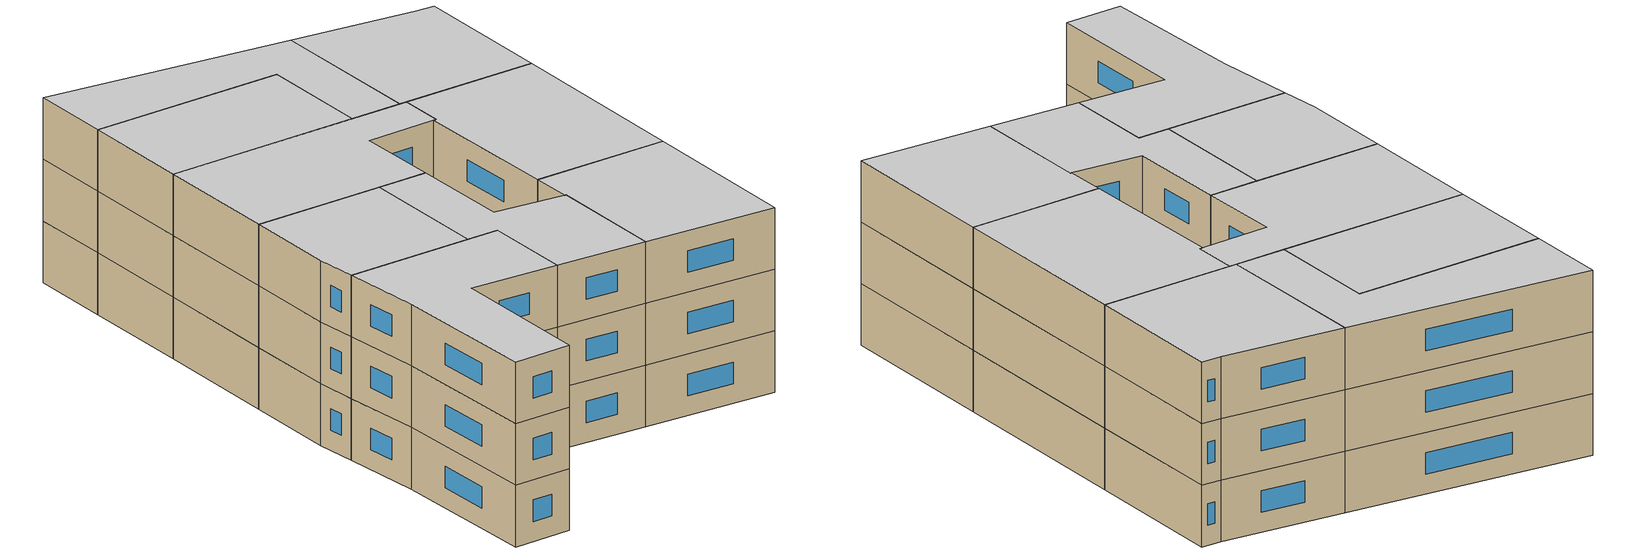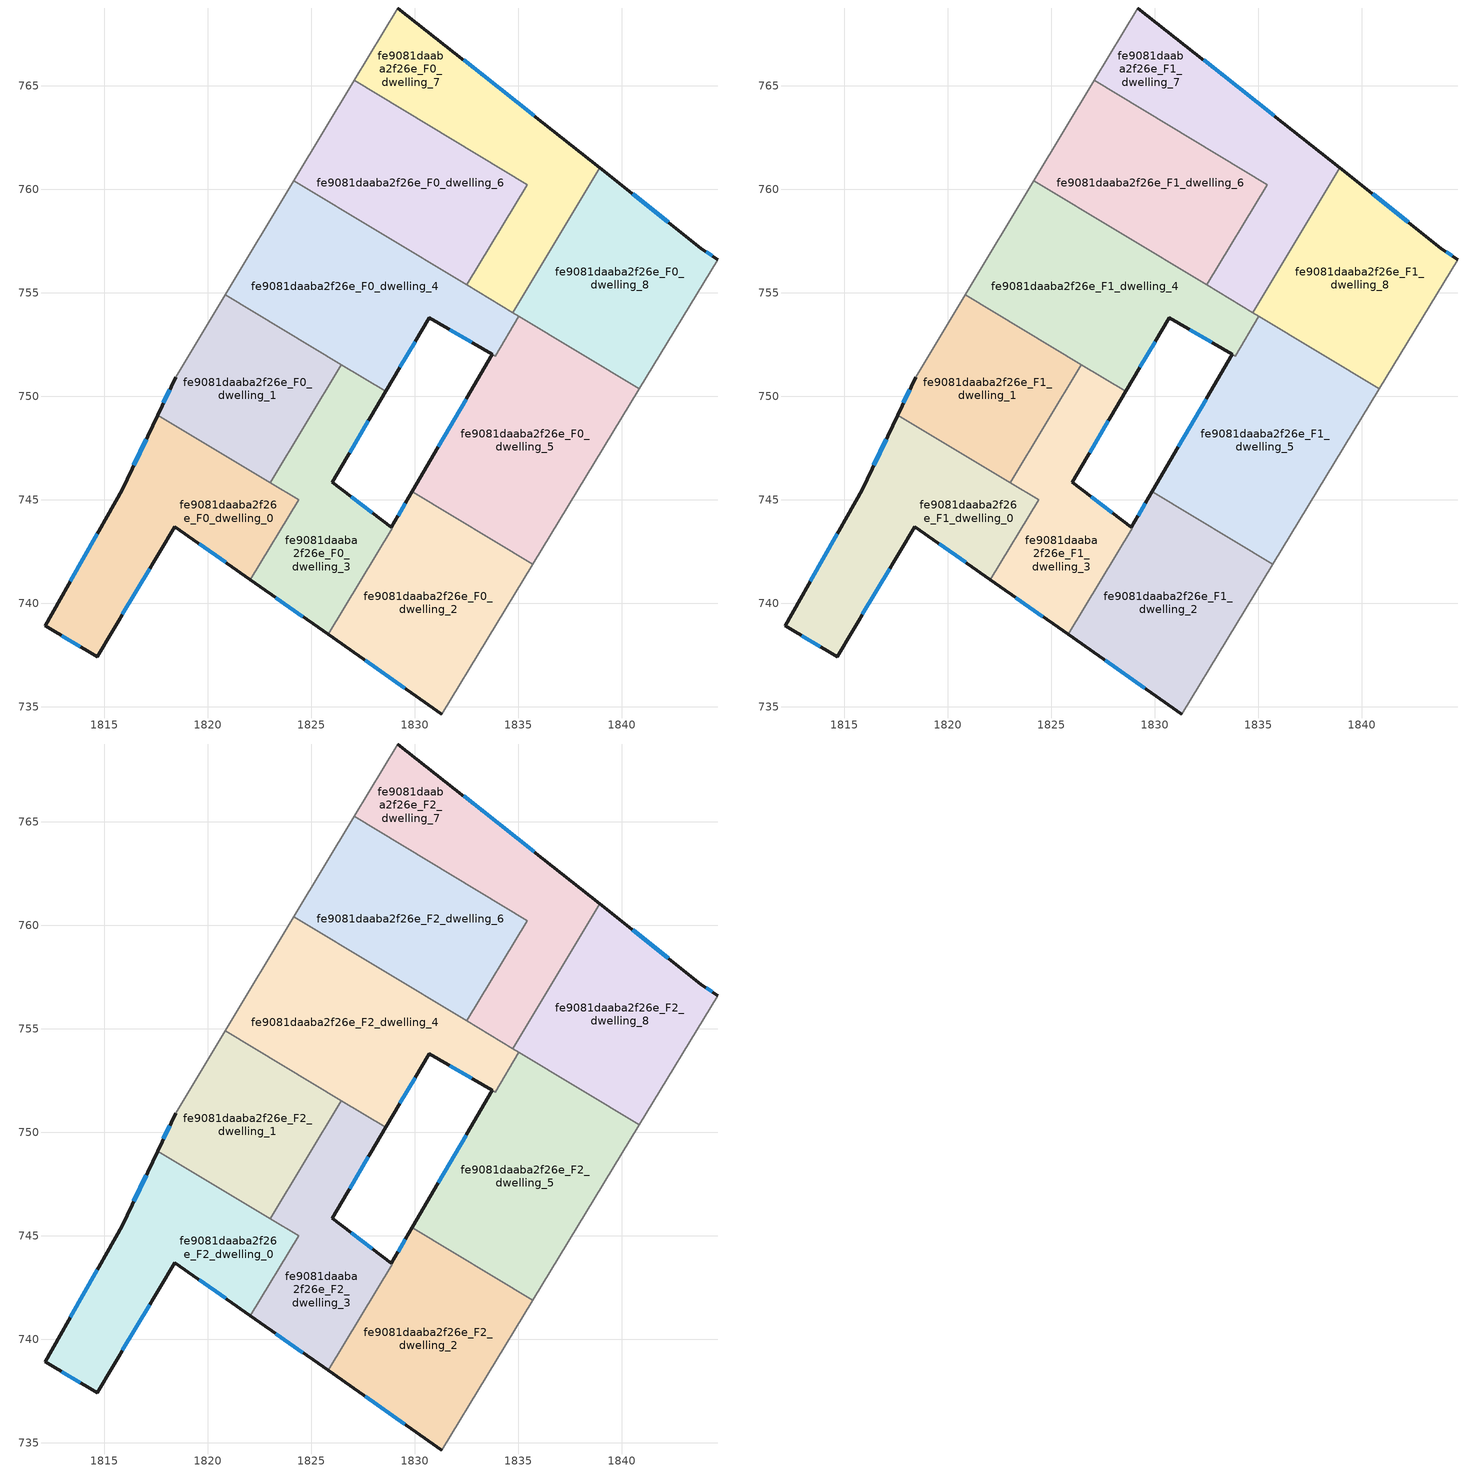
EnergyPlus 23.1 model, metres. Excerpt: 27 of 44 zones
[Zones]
fe9081daaba2f26e_F0_dwelling_0
 floor ground (EU_floor_Construction): 1824.4,744.99 1822.07,741.13 1818.42,743.7 1814.66,737.42 1812.15,738.92 1815.87,745.49 1817.59,749.09 z0
 wall outside (EU_wall_Construction): 1817.59,749.09 1815.87,745.49 1812.15,738.92 1814.66,737.42 1818.42,743.7 1822.07,741.13 z0:3
 wall to fe9081daaba2f26e_F0_dwelling_3 (EU_wall_Construction): 1822.07,741.13 1824.4,744.99 1823.03,745.82 z0:3
 wall to fe9081daaba2f26e_F0_dwelling_1 (EU_wall_Construction): 1823.02,745.82 1817.59,749.09 z0:3
 window (EU_Window_Construction): 1814.66,743.35 1813.36,741.06 / 1817.03,747.92 1816.43,746.66 / 1819.61,742.87 1820.89,741.97 / 1815.88,739.46 1817.2,741.66 / 1812.97,738.43 1813.84,737.91 z0.98:2.02
fe9081daaba2f26e_F0_dwelling_1
 floor ground (EU_floor_Construction): 1826.46,751.52 1823.03,745.82 1817.59,749.09 1818.46,750.92 1820.85,754.9 z0
 wall outside (EU_wall_Construction): 1818.46,750.92 1817.59,749.09 z0:3
 wall adiabatic (EU_wall_Construction): 1820.85,754.9 1818.46,750.92 z0:3
 wall to fe9081daaba2f26e_F0_dwelling_3 (EU_wall_Construction): 1823.03,745.82 1826.46,751.52 z0:3
 wall to fe9081daaba2f26e_F0_dwelling_4 (EU_wall_Construction): 1826.46,751.52 1820.85,754.9 z0:3
 window (EU_Window_Construction): 1818.18,750.32 1817.87,749.69 z0.98:2.02
fe9081daaba2f26e_F0_dwelling_2
 floor ground (EU_floor_Construction): 1835.72,741.89 1831.32,734.65 1825.83,738.5 1828.93,743.63 1828.88,743.67 1829.89,745.4 z0
 wall outside (EU_wall_Construction): 1829.89,745.4 1828.88,743.67 / 1825.83,738.5 1831.32,734.65 z0:3
 wall to fe9081daaba2f26e_F0_dwelling_3 (EU_wall_Construction): 1828.88,743.67 1828.93,743.63 / 1828.92,743.63 1825.83,738.5 z0:3
 wall adiabatic (EU_wall_Construction): 1831.32,734.65 1835.72,741.89 z0:3
 wall to fe9081daaba2f26e_F0_dwelling_5 (EU_wall_Construction): 1835.72,741.89 1829.93,745.37 1829.89,745.4 z0:3
 window (EU_Window_Construction): 1829.56,744.84 1829.21,744.23 / 1827.62,737.25 1829.54,735.9 z0.98:2.02
fe9081daaba2f26e_F0_dwelling_3
 floor ground (EU_floor_Construction): 1828.6,750.23 1826.02,745.85 1828.93,743.63 1825.83,738.5 1822.07,741.13 1824.4,744.99 1823.03,745.82 1826.46,751.52 z0
 wall outside (EU_wall_Construction): 1822.07,741.13 1825.83,738.5 / 1828.88,743.67 1826.02,745.85 1828.6,750.23 z0:3
 wall to fe9081daaba2f26e_F0_dwelling_4 (EU_wall_Construction): 1828.6,750.23 1826.46,751.52 z0:3
 window (EU_Window_Construction): 1823.3,740.28 1824.61,739.35 / 1826.86,747.27 1827.76,748.81 / 1827.95,744.38 1826.95,745.14 z0.98:2.02
fe9081daaba2f26e_F0_dwelling_4
 floor ground (EU_floor_Construction): 1835.04,753.86 1833.89,751.94 1833.76,752.02 1830.71,753.8 1828.6,750.23 1820.85,754.9 1824.17,760.41 z0
 wall outside (EU_wall_Construction): 1828.6,750.23 1830.71,753.8 1833.76,752.02 z0:3
 wall adiabatic (EU_wall_Construction): 1824.17,760.41 1820.85,754.9 z0:3
 wall to fe9081daaba2f26e_F0_dwelling_5 (EU_wall_Construction): 1833.76,752.02 1833.89,751.94 1835.04,753.86 z0:3
 wall to fe9081daaba2f26e_F0_dwelling_6 (EU_wall_Construction): 1832.52,755.38 1824.17,760.41 z0:3
 wall to fe9081daaba2f26e_F0_dwelling_7 (EU_wall_Construction): 1834.74,754.04 1832.52,755.38 z0:3
 wall to fe9081daaba2f26e_F0_dwelling_8 (EU_wall_Construction): 1835.04,753.86 1834.74,754.04 z0:3
 window (EU_Window_Construction): 1829.29,751.39 1830.02,752.64 / 1831.7,753.22 1832.76,752.6 z0.98:2.02
fe9081daaba2f26e_F0_dwelling_5
 floor ground (EU_floor_Construction): 1840.86,750.35 1835.72,741.89 1829.93,745.37 1829.89,745.4 1833.76,752.02 1833.89,751.94 1835.04,753.86 z0
 wall outside (EU_wall_Construction): 1833.76,752.02 1829.89,745.4 z0:3
 wall adiabatic (EU_wall_Construction): 1835.72,741.89 1840.86,750.35 z0:3
 wall to fe9081daaba2f26e_F0_dwelling_8 (EU_wall_Construction): 1840.86,750.35 1835.04,753.86 z0:3
 window (EU_Window_Construction): 1832.5,749.87 1831.15,747.55 z0.98:2.02
fe9081daaba2f26e_F0_dwelling_6
 floor ground (EU_floor_Construction): 1835.44,760.23 1832.52,755.38 1824.17,760.41 1827.09,765.26 z0
 wall to fe9081daaba2f26e_F0_dwelling_7 (EU_wall_Construction): 1832.52,755.38 1835.44,760.23 1827.09,765.26 z0:3
 wall adiabatic (EU_wall_Construction): 1827.09,765.26 1824.17,760.41 z0:3
fe9081daaba2f26e_F0_dwelling_7
 floor ground (EU_floor_Construction): 1838.95,761.04 1834.74,754.04 1832.52,755.38 1835.44,760.23 1827.09,765.26 1829.2,768.76 z0
 wall outside (EU_wall_Construction): 1838.95,761.04 1829.2,768.76 z0:3
 wall adiabatic (EU_wall_Construction): 1829.2,768.76 1827.09,765.26 z0:3
 wall to fe9081daaba2f26e_F0_dwelling_8 (EU_wall_Construction): 1834.74,754.04 1838.95,761.04 z0:3
 window (EU_Window_Construction): 1835.78,763.55 1832.37,766.25 z0.98:2.02
fe9081daaba2f26e_F0_dwelling_8
 floor ground (EU_floor_Construction): 1843.84,757.16 1844.66,756.6 1840.86,750.35 1834.74,754.04 1838.95,761.04 z0
 wall outside (EU_wall_Construction): 1844.66,756.6 1843.84,757.16 1838.95,761.04 z0:3
 wall adiabatic (EU_wall_Construction): 1840.86,750.35 1844.66,756.6 z0:3
 window (EU_Window_Construction): 1842.25,758.42 1840.54,759.77 / 1844.39,756.78 1844.11,756.98 z0.98:2.02
fe9081daaba2f26e_F1_dwelling_0
 floor to fe9081daaba2f26e_F0_dwelling_0 (EU_floor_Construction): 1824.4,744.99 1822.07,741.13 1818.42,743.7 1814.66,737.42 1812.15,738.92 1815.87,745.49 1817.59,749.09 z3
 wall outside (EU_wall_Construction): 1817.59,749.09 1815.87,745.49 1812.15,738.92 1814.66,737.42 1818.42,743.7 1822.07,741.13 z3:6
 wall to fe9081daaba2f26e_F1_dwelling_3 (EU_wall_Construction): 1822.07,741.13 1824.4,744.99 1823.03,745.82 z3:6
 wall to fe9081daaba2f26e_F1_dwelling_1 (EU_wall_Construction): 1823.02,745.82 1817.59,749.09 z3:6
 window (EU_Window_Construction): 1814.66,743.35 1813.36,741.06 / 1817.03,747.92 1816.43,746.66 / 1819.61,742.87 1820.89,741.97 / 1815.88,739.46 1817.2,741.66 / 1812.97,738.43 1813.84,737.91 z3.98:5.02
fe9081daaba2f26e_F1_dwelling_1
 floor to fe9081daaba2f26e_F0_dwelling_1 (EU_floor_Construction): 1826.46,751.52 1823.03,745.82 1817.59,749.09 1818.46,750.92 1820.85,754.9 z3
 wall outside (EU_wall_Construction): 1818.46,750.92 1817.59,749.09 z3:6
 wall adiabatic (EU_wall_Construction): 1820.85,754.9 1818.46,750.92 z3:6
 wall to fe9081daaba2f26e_F1_dwelling_3 (EU_wall_Construction): 1823.03,745.82 1826.46,751.52 z3:6
 wall to fe9081daaba2f26e_F1_dwelling_4 (EU_wall_Construction): 1826.46,751.52 1820.85,754.9 z3:6
 window (EU_Window_Construction): 1818.18,750.32 1817.87,749.69 z3.98:5.02
fe9081daaba2f26e_F1_dwelling_2
 floor to fe9081daaba2f26e_F0_dwelling_2 (EU_floor_Construction): 1835.72,741.89 1831.32,734.65 1825.83,738.5 1828.93,743.63 1828.88,743.67 1829.89,745.4 z3
 wall outside (EU_wall_Construction): 1829.89,745.4 1828.88,743.67 / 1825.83,738.5 1831.32,734.65 z3:6
 wall to fe9081daaba2f26e_F1_dwelling_3 (EU_wall_Construction): 1828.88,743.67 1828.93,743.63 / 1828.92,743.63 1825.83,738.5 z3:6
 wall adiabatic (EU_wall_Construction): 1831.32,734.65 1835.72,741.89 z3:6
 wall to fe9081daaba2f26e_F1_dwelling_5 (EU_wall_Construction): 1835.72,741.89 1829.93,745.37 1829.89,745.4 z3:6
 window (EU_Window_Construction): 1829.56,744.84 1829.21,744.23 / 1827.62,737.25 1829.54,735.9 z3.98:5.02
fe9081daaba2f26e_F1_dwelling_3
 floor to fe9081daaba2f26e_F0_dwelling_3 (EU_floor_Construction): 1828.6,750.23 1826.02,745.85 1828.88,743.67 1828.92,743.63 1825.83,738.5 1822.07,741.13 1824.4,744.99 1823.03,745.82 1826.46,751.52 z3
 wall outside (EU_wall_Construction): 1822.07,741.13 1825.83,738.5 / 1828.88,743.67 1826.02,745.85 1828.6,750.23 z3:6
 wall to fe9081daaba2f26e_F1_dwelling_4 (EU_wall_Construction): 1828.6,750.23 1826.46,751.52 z3:6
 window (EU_Window_Construction): 1823.3,740.28 1824.61,739.35 / 1826.86,747.27 1827.76,748.81 / 1827.95,744.38 1826.95,745.14 z3.98:5.02
fe9081daaba2f26e_F1_dwelling_4
 floor to fe9081daaba2f26e_F0_dwelling_4 (EU_floor_Construction): 1835.04,753.86 1833.89,751.94 1833.76,752.02 1830.71,753.8 1828.6,750.23 1820.85,754.9 1824.17,760.41 z3
 wall outside (EU_wall_Construction): 1828.6,750.23 1830.71,753.8 1833.76,752.02 z3:6
 wall adiabatic (EU_wall_Construction): 1824.17,760.41 1820.85,754.9 z3:6
 wall to fe9081daaba2f26e_F1_dwelling_5 (EU_wall_Construction): 1833.76,752.02 1833.89,751.94 1835.04,753.86 z3:6
 wall to fe9081daaba2f26e_F1_dwelling_6 (EU_wall_Construction): 1832.52,755.38 1824.17,760.41 z3:6
 wall to fe9081daaba2f26e_F1_dwelling_7 (EU_wall_Construction): 1834.74,754.04 1832.52,755.38 z3:6
 wall to fe9081daaba2f26e_F1_dwelling_8 (EU_wall_Construction): 1835.04,753.86 1834.74,754.04 z3:6
 window (EU_Window_Construction): 1829.29,751.39 1830.02,752.64 / 1831.7,753.22 1832.76,752.6 z3.98:5.02
fe9081daaba2f26e_F1_dwelling_5
 floor to fe9081daaba2f26e_F0_dwelling_5 (EU_floor_Construction): 1840.86,750.35 1835.72,741.89 1829.93,745.37 1829.89,745.4 1833.76,752.02 1833.89,751.94 1835.04,753.86 z3
 wall outside (EU_wall_Construction): 1833.76,752.02 1829.89,745.4 z3:6
 wall adiabatic (EU_wall_Construction): 1835.72,741.89 1840.86,750.35 z3:6
 wall to fe9081daaba2f26e_F1_dwelling_8 (EU_wall_Construction): 1840.86,750.35 1835.04,753.86 z3:6
 window (EU_Window_Construction): 1832.5,749.87 1831.15,747.55 z3.98:5.02
fe9081daaba2f26e_F1_dwelling_6
 floor to fe9081daaba2f26e_F0_dwelling_6 (EU_floor_Construction): 1835.44,760.23 1832.52,755.38 1824.17,760.41 1827.09,765.26 z3
 wall to fe9081daaba2f26e_F1_dwelling_7 (EU_wall_Construction): 1832.52,755.38 1835.44,760.23 1827.09,765.26 z3:6
 wall adiabatic (EU_wall_Construction): 1827.09,765.26 1824.17,760.41 z3:6
fe9081daaba2f26e_F1_dwelling_7
 floor to fe9081daaba2f26e_F0_dwelling_7 (EU_floor_Construction): 1838.95,761.04 1834.74,754.04 1832.52,755.38 1835.44,760.23 1827.09,765.26 1829.2,768.76 z3
 wall outside (EU_wall_Construction): 1838.95,761.04 1829.2,768.76 z3:6
 wall adiabatic (EU_wall_Construction): 1829.2,768.76 1827.09,765.26 z3:6
 wall to fe9081daaba2f26e_F1_dwelling_8 (EU_wall_Construction): 1834.74,754.04 1838.95,761.04 z3:6
 window (EU_Window_Construction): 1835.78,763.55 1832.37,766.25 z3.98:5.02
fe9081daaba2f26e_F1_dwelling_8
 floor to fe9081daaba2f26e_F0_dwelling_8 (EU_floor_Construction): 1843.84,757.16 1844.66,756.6 1840.86,750.35 1834.74,754.04 1838.95,761.04 z3
 wall outside (EU_wall_Construction): 1844.66,756.6 1843.84,757.16 1838.95,761.04 z3:6
 wall adiabatic (EU_wall_Construction): 1840.86,750.35 1844.66,756.6 z3:6
 window (EU_Window_Construction): 1842.25,758.42 1840.54,759.77 / 1844.39,756.78 1844.11,756.98 z3.98:5.02
fe9081daaba2f26e_F2_dwelling_0
 floor to fe9081daaba2f26e_F1_dwelling_0 (EU_floor_Construction): 1824.4,744.99 1822.07,741.13 1818.42,743.7 1814.66,737.42 1812.15,738.92 1815.87,745.49 1817.59,749.09 z6
 wall outside (EU_wall_Construction): 1817.59,749.09 1815.87,745.49 1812.15,738.92 1814.66,737.42 1818.42,743.7 1822.07,741.13 z6:9
 wall to fe9081daaba2f26e_F2_dwelling_3 (EU_wall_Construction): 1822.07,741.13 1824.4,744.99 1823.03,745.82 z6:9
 wall to fe9081daaba2f26e_F2_dwelling_1 (EU_wall_Construction): 1823.02,745.82 1817.59,749.09 z6:9
 window (EU_Window_Construction): 1814.66,743.35 1813.36,741.06 / 1817.03,747.92 1816.43,746.66 / 1819.61,742.87 1820.89,741.97 / 1815.88,739.46 1817.2,741.66 / 1812.97,738.43 1813.84,737.91 z6.98:8.02
 ceiling to fe9081daaba2f26e_F3_dwelling_0 (EU_floor_Construction): 1822.07,741.13 1824.4,744.99 1817.59,749.09 1815.87,745.49 1812.15,738.92 1814.66,737.42 1818.42,743.7 z9
fe9081daaba2f26e_F2_dwelling_1
 floor to fe9081daaba2f26e_F1_dwelling_1 (EU_floor_Construction): 1826.46,751.52 1823.03,745.82 1817.59,749.09 1818.46,750.92 1820.85,754.9 z6
 wall outside (EU_wall_Construction): 1818.46,750.92 1817.59,749.09 z6:9
 wall adiabatic (EU_wall_Construction): 1820.85,754.9 1818.46,750.92 z6:9
 wall to fe9081daaba2f26e_F2_dwelling_3 (EU_wall_Construction): 1823.03,745.82 1826.46,751.52 z6:9
 wall to fe9081daaba2f26e_F2_dwelling_4 (EU_wall_Construction): 1826.46,751.52 1820.85,754.9 z6:9
 window (EU_Window_Construction): 1818.18,750.32 1817.87,749.69 z6.98:8.02
 ceiling to fe9081daaba2f26e_F3_dwelling_1 (EU_floor_Construction): 1823.03,745.82 1826.46,751.52 1820.85,754.9 1818.46,750.92 1817.59,749.09 z9
fe9081daaba2f26e_F2_dwelling_2
 floor to fe9081daaba2f26e_F1_dwelling_2 (EU_floor_Construction): 1835.72,741.89 1831.32,734.65 1825.83,738.5 1828.93,743.63 1828.88,743.67 1829.89,745.4 z6
 wall outside (EU_wall_Construction): 1829.89,745.4 1828.88,743.67 / 1825.83,738.5 1831.32,734.65 z6:9
 wall to fe9081daaba2f26e_F2_dwelling_3 (EU_wall_Construction): 1828.88,743.67 1828.93,743.63 / 1828.92,743.63 1825.83,738.5 z6:9
 wall adiabatic (EU_wall_Construction): 1831.32,734.65 1835.72,741.89 z6:9
 wall to fe9081daaba2f26e_F2_dwelling_5 (EU_wall_Construction): 1835.72,741.89 1829.93,745.37 1829.89,745.4 z6:9
 window (EU_Window_Construction): 1829.56,744.84 1829.21,744.23 / 1827.62,737.25 1829.54,735.9 z6.98:8.02
 ceiling to fe9081daaba2f26e_F3_dwelling_2 (EU_floor_Construction): 1831.32,734.65 1835.72,741.89 1829.89,745.4 1828.88,743.67 1828.93,743.63 1825.83,738.5 z9
fe9081daaba2f26e_F2_dwelling_3
 floor to fe9081daaba2f26e_F1_dwelling_3 (EU_floor_Construction): 1828.6,750.23 1826.02,745.85 1828.88,743.67 1828.92,743.63 1825.83,738.5 1822.07,741.13 1824.4,744.99 1823.03,745.82 1826.46,751.52 z6
 wall outside (EU_wall_Construction): 1822.07,741.13 1825.83,738.5 / 1828.88,743.67 1826.02,745.85 1828.6,750.23 z6:9
 wall to fe9081daaba2f26e_F2_dwelling_4 (EU_wall_Construction): 1828.6,750.23 1826.46,751.52 z6:9
 window (EU_Window_Construction): 1823.3,740.28 1824.61,739.35 / 1826.86,747.27 1827.76,748.81 / 1827.95,744.38 1826.95,745.14 z6.98:8.02
 ceiling to fe9081daaba2f26e_F3_dwelling_3 (EU_floor_Construction): 1825.83,738.5 1828.92,743.63 1828.88,743.67 1826.02,745.85 1828.6,750.23 1826.46,751.52 1823.03,745.82 1824.4,744.99 1822.07,741.13 z9
fe9081daaba2f26e_F2_dwelling_4
 floor to fe9081daaba2f26e_F1_dwelling_4 (EU_floor_Construction): 1835.04,753.86 1833.89,751.94 1833.76,752.02 1830.71,753.8 1828.6,750.23 1820.85,754.9 1824.17,760.41 z6
 wall outside (EU_wall_Construction): 1828.6,750.23 1830.71,753.8 1833.76,752.02 z6:9
 wall adiabatic (EU_wall_Construction): 1824.17,760.41 1820.85,754.9 z6:9
 wall to fe9081daaba2f26e_F2_dwelling_5 (EU_wall_Construction): 1833.76,752.02 1833.89,751.94 1835.04,753.86 z6:9
 wall to fe9081daaba2f26e_F2_dwelling_6 (EU_wall_Construction): 1832.52,755.38 1824.17,760.41 z6:9
 wall to fe9081daaba2f26e_F2_dwelling_7 (EU_wall_Construction): 1834.74,754.04 1832.52,755.38 z6:9
 wall to fe9081daaba2f26e_F2_dwelling_8 (EU_wall_Construction): 1835.04,753.86 1834.74,754.04 z6:9
 window (EU_Window_Construction): 1829.29,751.39 1830.02,752.64 / 1831.7,753.22 1832.76,752.6 z6.98:8.02
 ceiling to fe9081daaba2f26e_F3_dwelling_4 (EU_floor_Construction): 1833.89,751.94 1835.04,753.86 1824.17,760.41 1820.85,754.9 1828.6,750.23 1830.71,753.8 1833.76,752.02 z9
fe9081daaba2f26e_F2_dwelling_5
 floor to fe9081daaba2f26e_F1_dwelling_5 (EU_floor_Construction): 1840.86,750.35 1835.72,741.89 1829.93,745.37 1829.89,745.4 1833.76,752.02 1833.89,751.94 1835.04,753.86 z6
 wall outside (EU_wall_Construction): 1833.76,752.02 1829.89,745.4 z6:9
 wall adiabatic (EU_wall_Construction): 1835.72,741.89 1840.86,750.35 z6:9
 wall to fe9081daaba2f26e_F2_dwelling_8 (EU_wall_Construction): 1840.86,750.35 1835.04,753.86 z6:9
 window (EU_Window_Construction): 1832.5,749.87 1831.15,747.55 z6.98:8.02
 ceiling to fe9081daaba2f26e_F3_dwelling_5 (EU_floor_Construction): 1835.72,741.89 1840.86,750.35 1835.04,753.86 1833.89,751.94 1833.76,752.02 1829.89,745.4 1829.93,745.37 z9
fe9081daaba2f26e_F2_dwelling_6
 floor to fe9081daaba2f26e_F1_dwelling_6 (EU_floor_Construction): 1835.44,760.23 1832.52,755.38 1824.17,760.41 1827.09,765.26 z6
 wall to fe9081daaba2f26e_F2_dwelling_7 (EU_wall_Construction): 1832.52,755.38 1835.44,760.23 1827.09,765.26 z6:9
 wall adiabatic (EU_wall_Construction): 1827.09,765.26 1824.17,760.41 z6:9
 ceiling to fe9081daaba2f26e_F3_dwelling_6 (EU_floor_Construction): 1832.52,755.38 1835.44,760.23 1827.09,765.26 1824.17,760.41 z9
fe9081daaba2f26e_F2_dwelling_7
 floor to fe9081daaba2f26e_F1_dwelling_7 (EU_floor_Construction): 1838.95,761.04 1834.74,754.04 1832.52,755.38 1835.44,760.23 1827.09,765.26 1829.2,768.76 z6
 wall outside (EU_wall_Construction): 1838.95,761.04 1829.2,768.76 z6:9
 wall adiabatic (EU_wall_Construction): 1829.2,768.76 1827.09,765.26 z6:9
 wall to fe9081daaba2f26e_F2_dwelling_8 (EU_wall_Construction): 1834.74,754.04 1838.95,761.04 z6:9
 window (EU_Window_Construction): 1835.78,763.55 1832.37,766.25 z6.98:8.02
 ceiling to fe9081daaba2f26e_F3_dwelling_7 (EU_floor_Construction): 1834.74,754.04 1838.95,761.04 1829.2,768.76 1827.09,765.26 1835.44,760.23 1832.52,755.38 z9
fe9081daaba2f26e_F2_dwelling_8
 floor to fe9081daaba2f26e_F1_dwelling_8 (EU_floor_Construction): 1843.84,757.16 1844.66,756.6 1840.86,750.35 1834.74,754.04 1838.95,761.04 z6
 wall outside (EU_wall_Construction): 1844.66,756.6 1843.84,757.16 1838.95,761.04 z6:9
 wall adiabatic (EU_wall_Construction): 1840.86,750.35 1844.66,756.6 z6:9
 window (EU_Window_Construction): 1842.25,758.42 1840.54,759.77 / 1844.39,756.78 1844.11,756.98 z6.98:8.02
 ceiling to fe9081daaba2f26e_F3_dwelling_8 (EU_floor_Construction): 1840.86,750.35 1844.66,756.6 1843.84,757.16 1838.95,761.04 1834.74,754.04 z9
[Building]
EU S2 Campaign: North Axis=0; Terrain=City; Solar Distribution=FullExterior
[Site:Location]
Bologna: Latitude=44.5; Longitude=11.25; Time Zone=1; Elevation=37
[SizingPeriod:WeatherFileDays]
AnnualSizingPeriod: Begin Month=1; Begin Day of Month=1; End Month=12; End Day of Month=31; Day of Week for Start Day=Monday; Use Weather File Daylight Saving Period=No; Use Weather File Rain and Snow Indicators=No
[MATERIAL]
EU_InternalMass_Material: Roughness=MediumRough; Thickness=0.1; Conductivity=1; Density=1800; Specific Heat=900; Thermal Absorptance=0.9; Solar Absorptance=0.7; Visible Absorptance=0.7
[MATERIAL:NOMASS] Roughness=MediumRough; Thermal Absorptance=0.9; Solar Absorptance=0.7; Visible Absorptance=0.7
Name | Thermal Resistance
EU_wall_NoMass | 0.905828
EU_floor_NoMass | 0.67114
[WINDOWMATERIAL:SIMPLEGLAZINGSYSTEM]
EU_Window_SimpleGlazing: UFactor=4.52486; Solar Heat Gain Coefficient=0.85; Visible Transmittance=0.85
[CONSTRUCTION]
EU_wall_Construction: EU_wall_NoMass
EU_floor_Construction: EU_floor_NoMass
EU_Window_Construction: EU_Window_SimpleGlazing
EU_InternalMass_Construction: EU_InternalMass_Material
[ZONE] Type=1; Multiplier=1; Ceiling Height=autocalculate; Floor Area=autocalculate; Part of Total Floor Area=Yes
Name | Volume
fe9081daaba2f26e_F0_dwelling_0; fe9081daaba2f26e_F1_dwelling_0; fe9081daaba2f26e_F2_dwelling_0 | 165.677
fe9081daaba2f26e_F0_dwelling_1; fe9081daaba2f26e_F1_dwelling_1; fe9081daaba2f26e_F2_dwelling_1 | 130.05
fe9081daaba2f26e_F0_dwelling_2; fe9081daaba2f26e_F1_dwelling_2; fe9081daaba2f26e_F2_dwelling_2 | 166.11
fe9081daaba2f26e_F0_dwelling_3 | 129.615
fe9081daaba2f26e_F1_dwelling_3; fe9081daaba2f26e_F2_dwelling_3 | 129.623
fe9081daaba2f26e_F0_dwelling_4; fe9081daaba2f26e_F1_dwelling_4; fe9081daaba2f26e_F2_dwelling_4 | 198.987
fe9081daaba2f26e_F0_dwelling_5; fe9081daaba2f26e_F1_dwelling_5; fe9081daaba2f26e_F2_dwelling_5 | 203.58
fe9081daaba2f26e_F0_dwelling_6; fe9081daaba2f26e_F1_dwelling_6; fe9081daaba2f26e_F2_dwelling_6 | 165.672
fe9081daaba2f26e_F0_dwelling_7; fe9081daaba2f26e_F1_dwelling_7; fe9081daaba2f26e_F2_dwelling_7 | 165.668
fe9081daaba2f26e_F0_dwelling_8; fe9081daaba2f26e_F1_dwelling_8; fe9081daaba2f26e_F2_dwelling_8 | 165.671
[INTERNALMASS] Construction=EU_InternalMass_Construction
Name | Zone or ZoneList | Surface Area
fe9081daaba2f26e_F0_dwelling_0_EU_InternalMass | fe9081daaba2f26e_F0_dwelling_0 | 55.2259
fe9081daaba2f26e_F0_dwelling_1_EU_InternalMass | fe9081daaba2f26e_F0_dwelling_1 | 43.3497
fe9081daaba2f26e_F0_dwelling_2_EU_InternalMass | fe9081daaba2f26e_F0_dwelling_2 | 55.37
fe9081daaba2f26e_F0_dwelling_3_EU_InternalMass | fe9081daaba2f26e_F0_dwelling_3 | 43.2067
fe9081daaba2f26e_F0_dwelling_4_EU_InternalMass | fe9081daaba2f26e_F0_dwelling_4 | 66.3311
fe9081daaba2f26e_F0_dwelling_5_EU_InternalMass | fe9081daaba2f26e_F0_dwelling_5 | 67.8621
fe9081daaba2f26e_F0_dwelling_6_EU_InternalMass | fe9081daaba2f26e_F0_dwelling_6 | 55.2247
fe9081daaba2f26e_F0_dwelling_7_EU_InternalMass | fe9081daaba2f26e_F0_dwelling_7 | 55.2225
fe9081daaba2f26e_F0_dwelling_8_EU_InternalMass | fe9081daaba2f26e_F0_dwelling_8 | 55.2243
fe9081daaba2f26e_F1_dwelling_0_EU_InternalMass | fe9081daaba2f26e_F1_dwelling_0 | 55.2259
fe9081daaba2f26e_F1_dwelling_1_EU_InternalMass | fe9081daaba2f26e_F1_dwelling_1 | 43.3497
fe9081daaba2f26e_F1_dwelling_2_EU_InternalMass | fe9081daaba2f26e_F1_dwelling_2 | 55.37
fe9081daaba2f26e_F1_dwelling_3_EU_InternalMass | fe9081daaba2f26e_F1_dwelling_3 | 43.2067
fe9081daaba2f26e_F1_dwelling_4_EU_InternalMass | fe9081daaba2f26e_F1_dwelling_4 | 66.3311
fe9081daaba2f26e_F1_dwelling_5_EU_InternalMass | fe9081daaba2f26e_F1_dwelling_5 | 67.8621
fe9081daaba2f26e_F1_dwelling_6_EU_InternalMass | fe9081daaba2f26e_F1_dwelling_6 | 55.2247
fe9081daaba2f26e_F1_dwelling_7_EU_InternalMass | fe9081daaba2f26e_F1_dwelling_7 | 55.2225
fe9081daaba2f26e_F1_dwelling_8_EU_InternalMass | fe9081daaba2f26e_F1_dwelling_8 | 55.2243
fe9081daaba2f26e_F2_dwelling_0_EU_InternalMass | fe9081daaba2f26e_F2_dwelling_0 | 55.2259
fe9081daaba2f26e_F2_dwelling_1_EU_InternalMass | fe9081daaba2f26e_F2_dwelling_1 | 43.3497
fe9081daaba2f26e_F2_dwelling_2_EU_InternalMass | fe9081daaba2f26e_F2_dwelling_2 | 55.37
fe9081daaba2f26e_F2_dwelling_3_EU_InternalMass | fe9081daaba2f26e_F2_dwelling_3 | 43.2067
fe9081daaba2f26e_F2_dwelling_4_EU_InternalMass | fe9081daaba2f26e_F2_dwelling_4 | 66.3311
fe9081daaba2f26e_F2_dwelling_5_EU_InternalMass | fe9081daaba2f26e_F2_dwelling_5 | 67.8621
fe9081daaba2f26e_F2_dwelling_6_EU_InternalMass | fe9081daaba2f26e_F2_dwelling_6 | 55.2247
fe9081daaba2f26e_F2_dwelling_7_EU_InternalMass | fe9081daaba2f26e_F2_dwelling_7 | 55.2225
fe9081daaba2f26e_F2_dwelling_8_EU_InternalMass | fe9081daaba2f26e_F2_dwelling_8 | 55.2243
[OTHEREQUIPMENT] Fuel Type=Electricity; Design Level Calculation Method=Watts/Area; Power per Zone Floor Area=1; Fraction Latent=0; Fraction Radiant=0; Fraction Lost=0; Carbon Dioxide Generation Rate=0; EndUse Subcategory=EU_Step8_InternalGains
Name | Zone or ZoneList or Space or SpaceList | Schedule
EU_Step8_InternalGain_fe9081daaba2f26e_F0_dwelling_0_f000 | fe9081daaba2f26e_F0_dwelling_0 | EU_Step8_GainSchedule_fe9081daaba2f26e_F0_dwelling_0_f000
EU_Step8_InternalGain_fe9081daaba2f26e_F0_dwelling_1_f000 | fe9081daaba2f26e_F0_dwelling_1 | EU_Step8_GainSchedule_fe9081daaba2f26e_F0_dwelling_1_f000
EU_Step8_InternalGain_fe9081daaba2f26e_F0_dwelling_2_f000 | fe9081daaba2f26e_F0_dwelling_2 | EU_Step8_GainSchedule_fe9081daaba2f26e_F0_dwelling_2_f000
EU_Step8_InternalGain_fe9081daaba2f26e_F0_dwelling_3_f000 | fe9081daaba2f26e_F0_dwelling_3 | EU_Step8_GainSchedule_fe9081daaba2f26e_F0_dwelling_3_f000
EU_Step8_InternalGain_fe9081daaba2f26e_F0_dwelling_4_f000 | fe9081daaba2f26e_F0_dwelling_4 | EU_Step8_GainSchedule_fe9081daaba2f26e_F0_dwelling_4_f000
EU_Step8_InternalGain_fe9081daaba2f26e_F0_dwelling_5_f000 | fe9081daaba2f26e_F0_dwelling_5 | EU_Step8_GainSchedule_fe9081daaba2f26e_F0_dwelling_5_f000
EU_Step8_InternalGain_fe9081daaba2f26e_F0_dwelling_6_f000 | fe9081daaba2f26e_F0_dwelling_6 | EU_Step8_GainSchedule_fe9081daaba2f26e_F0_dwelling_6_f000
EU_Step8_InternalGain_fe9081daaba2f26e_F0_dwelling_7_f000 | fe9081daaba2f26e_F0_dwelling_7 | EU_Step8_GainSchedule_fe9081daaba2f26e_F0_dwelling_7_f000
EU_Step8_InternalGain_fe9081daaba2f26e_F0_dwelling_8_f000 | fe9081daaba2f26e_F0_dwelling_8 | EU_Step8_GainSchedule_fe9081daaba2f26e_F0_dwelling_8_f000
EU_Step8_InternalGain_fe9081daaba2f26e_F1_dwelling_0_f000 | fe9081daaba2f26e_F1_dwelling_0 | EU_Step8_GainSchedule_fe9081daaba2f26e_F1_dwelling_0_f000
EU_Step8_InternalGain_fe9081daaba2f26e_F1_dwelling_1_f000 | fe9081daaba2f26e_F1_dwelling_1 | EU_Step8_GainSchedule_fe9081daaba2f26e_F1_dwelling_1_f000
EU_Step8_InternalGain_fe9081daaba2f26e_F1_dwelling_2_f000 | fe9081daaba2f26e_F1_dwelling_2 | EU_Step8_GainSchedule_fe9081daaba2f26e_F1_dwelling_2_f000
EU_Step8_InternalGain_fe9081daaba2f26e_F1_dwelling_3_f000 | fe9081daaba2f26e_F1_dwelling_3 | EU_Step8_GainSchedule_fe9081daaba2f26e_F1_dwelling_3_f000
EU_Step8_InternalGain_fe9081daaba2f26e_F1_dwelling_4_f000 | fe9081daaba2f26e_F1_dwelling_4 | EU_Step8_GainSchedule_fe9081daaba2f26e_F1_dwelling_4_f000
EU_Step8_InternalGain_fe9081daaba2f26e_F1_dwelling_5_f000 | fe9081daaba2f26e_F1_dwelling_5 | EU_Step8_GainSchedule_fe9081daaba2f26e_F1_dwelling_5_f000
EU_Step8_InternalGain_fe9081daaba2f26e_F1_dwelling_6_f000 | fe9081daaba2f26e_F1_dwelling_6 | EU_Step8_GainSchedule_fe9081daaba2f26e_F1_dwelling_6_f000
EU_Step8_InternalGain_fe9081daaba2f26e_F1_dwelling_7_f000 | fe9081daaba2f26e_F1_dwelling_7 | EU_Step8_GainSchedule_fe9081daaba2f26e_F1_dwelling_7_f000
EU_Step8_InternalGain_fe9081daaba2f26e_F1_dwelling_8_f000 | fe9081daaba2f26e_F1_dwelling_8 | EU_Step8_GainSchedule_fe9081daaba2f26e_F1_dwelling_8_f000
EU_Step8_InternalGain_fe9081daaba2f26e_F2_dwelling_0_f000 | fe9081daaba2f26e_F2_dwelling_0 | EU_Step8_GainSchedule_fe9081daaba2f26e_F2_dwelling_0_f000
EU_Step8_InternalGain_fe9081daaba2f26e_F2_dwelling_1_f000 | fe9081daaba2f26e_F2_dwelling_1 | EU_Step8_GainSchedule_fe9081daaba2f26e_F2_dwelling_1_f000
EU_Step8_InternalGain_fe9081daaba2f26e_F2_dwelling_2_f000 | fe9081daaba2f26e_F2_dwelling_2 | EU_Step8_GainSchedule_fe9081daaba2f26e_F2_dwelling_2_f000
EU_Step8_InternalGain_fe9081daaba2f26e_F2_dwelling_3_f000 | fe9081daaba2f26e_F2_dwelling_3 | EU_Step8_GainSchedule_fe9081daaba2f26e_F2_dwelling_3_f000
EU_Step8_InternalGain_fe9081daaba2f26e_F2_dwelling_4_f000 | fe9081daaba2f26e_F2_dwelling_4 | EU_Step8_GainSchedule_fe9081daaba2f26e_F2_dwelling_4_f000
EU_Step8_InternalGain_fe9081daaba2f26e_F2_dwelling_5_f000 | fe9081daaba2f26e_F2_dwelling_5 | EU_Step8_GainSchedule_fe9081daaba2f26e_F2_dwelling_5_f000
EU_Step8_InternalGain_fe9081daaba2f26e_F2_dwelling_6_f000 | fe9081daaba2f26e_F2_dwelling_6 | EU_Step8_GainSchedule_fe9081daaba2f26e_F2_dwelling_6_f000
EU_Step8_InternalGain_fe9081daaba2f26e_F2_dwelling_7_f000 | fe9081daaba2f26e_F2_dwelling_7 | EU_Step8_GainSchedule_fe9081daaba2f26e_F2_dwelling_7_f000
EU_Step8_InternalGain_fe9081daaba2f26e_F2_dwelling_8_f000 | fe9081daaba2f26e_F2_dwelling_8 | EU_Step8_GainSchedule_fe9081daaba2f26e_F2_dwelling_8_f000
[ZONEVENTILATION:DESIGNFLOWRATE] Schedule=EU_AlwaysOn; Design Flow Rate Calculation Method=AirChanges/Hour; Air Changes per Hour=0.73129; Ventilation Type=Natural; Fan Pressure Rise=0; Fan Total Efficiency=1; Constant Term Coefficient=1; Temperature Term Coefficient=0; Velocity Term Coefficient=0; Velocity Squared Term Coefficient=0; Minimum Indoor Temperature=-100; Maximum Indoor Temperature=100; Delta Temperature=-100; Minimum Outdoor Temperature=-100; Maximum Outdoor Temperature=100; Maximum Wind Speed=40
Name | Zone or ZoneList or Space or SpaceList
EU_ConstantAir_fe9081daaba2f26e_F0_dwelling_0 | fe9081daaba2f26e_F0_dwelling_0
EU_ConstantAir_fe9081daaba2f26e_F0_dwelling_1 | fe9081daaba2f26e_F0_dwelling_1
EU_ConstantAir_fe9081daaba2f26e_F0_dwelling_2 | fe9081daaba2f26e_F0_dwelling_2
EU_ConstantAir_fe9081daaba2f26e_F0_dwelling_3 | fe9081daaba2f26e_F0_dwelling_3
EU_ConstantAir_fe9081daaba2f26e_F0_dwelling_4 | fe9081daaba2f26e_F0_dwelling_4
EU_ConstantAir_fe9081daaba2f26e_F0_dwelling_5 | fe9081daaba2f26e_F0_dwelling_5
EU_ConstantAir_fe9081daaba2f26e_F0_dwelling_6 | fe9081daaba2f26e_F0_dwelling_6
EU_ConstantAir_fe9081daaba2f26e_F0_dwelling_7 | fe9081daaba2f26e_F0_dwelling_7
EU_ConstantAir_fe9081daaba2f26e_F0_dwelling_8 | fe9081daaba2f26e_F0_dwelling_8
EU_ConstantAir_fe9081daaba2f26e_F1_dwelling_0 | fe9081daaba2f26e_F1_dwelling_0
EU_ConstantAir_fe9081daaba2f26e_F1_dwelling_1 | fe9081daaba2f26e_F1_dwelling_1
EU_ConstantAir_fe9081daaba2f26e_F1_dwelling_2 | fe9081daaba2f26e_F1_dwelling_2
EU_ConstantAir_fe9081daaba2f26e_F1_dwelling_3 | fe9081daaba2f26e_F1_dwelling_3
EU_ConstantAir_fe9081daaba2f26e_F1_dwelling_4 | fe9081daaba2f26e_F1_dwelling_4
EU_ConstantAir_fe9081daaba2f26e_F1_dwelling_5 | fe9081daaba2f26e_F1_dwelling_5
EU_ConstantAir_fe9081daaba2f26e_F1_dwelling_6 | fe9081daaba2f26e_F1_dwelling_6
EU_ConstantAir_fe9081daaba2f26e_F1_dwelling_7 | fe9081daaba2f26e_F1_dwelling_7
EU_ConstantAir_fe9081daaba2f26e_F1_dwelling_8 | fe9081daaba2f26e_F1_dwelling_8
EU_ConstantAir_fe9081daaba2f26e_F2_dwelling_0 | fe9081daaba2f26e_F2_dwelling_0
EU_ConstantAir_fe9081daaba2f26e_F2_dwelling_1 | fe9081daaba2f26e_F2_dwelling_1
EU_ConstantAir_fe9081daaba2f26e_F2_dwelling_2 | fe9081daaba2f26e_F2_dwelling_2
EU_ConstantAir_fe9081daaba2f26e_F2_dwelling_3 | fe9081daaba2f26e_F2_dwelling_3
EU_ConstantAir_fe9081daaba2f26e_F2_dwelling_4 | fe9081daaba2f26e_F2_dwelling_4
EU_ConstantAir_fe9081daaba2f26e_F2_dwelling_5 | fe9081daaba2f26e_F2_dwelling_5
EU_ConstantAir_fe9081daaba2f26e_F2_dwelling_6 | fe9081daaba2f26e_F2_dwelling_6
EU_ConstantAir_fe9081daaba2f26e_F2_dwelling_7 | fe9081daaba2f26e_F2_dwelling_7
EU_ConstantAir_fe9081daaba2f26e_F2_dwelling_8 | fe9081daaba2f26e_F2_dwelling_8
[HVACTEMPLATE:THERMOSTAT] Constant Heating Setpoint=20; Constant Cooling Setpoint=50
EU_HeatOnly_fe9081daaba2f26e_F0_dwelling_0; EU_HeatOnly_fe9081daaba2f26e_F0_dwelling_1; EU_HeatOnly_fe9081daaba2f26e_F0_dwelling_2; EU_HeatOnly_fe9081daaba2f26e_F0_dwelling_3; EU_HeatOnly_fe9081daaba2f26e_F0_dwelling_4; EU_HeatOnly_fe9081daaba2f26e_F0_dwelling_5; EU_HeatOnly_fe9081daaba2f26e_F0_dwelling_6; EU_HeatOnly_fe9081daaba2f26e_F0_dwelling_7; EU_HeatOnly_fe9081daaba2f26e_F0_dwelling_8; EU_HeatOnly_fe9081daaba2f26e_F1_dwelling_0; EU_HeatOnly_fe9081daaba2f26e_F1_dwelling_1; EU_HeatOnly_fe9081daaba2f26e_F1_dwelling_2; EU_HeatOnly_fe9081daaba2f26e_F1_dwelling_3; EU_HeatOnly_fe9081daaba2f26e_F1_dwelling_4; EU_HeatOnly_fe9081daaba2f26e_F1_dwelling_5; EU_HeatOnly_fe9081daaba2f26e_F1_dwelling_6; EU_HeatOnly_fe9081daaba2f26e_F1_dwelling_7; EU_HeatOnly_fe9081daaba2f26e_F1_dwelling_8; EU_HeatOnly_fe9081daaba2f26e_F2_dwelling_0; EU_HeatOnly_fe9081daaba2f26e_F2_dwelling_1; EU_HeatOnly_fe9081daaba2f26e_F2_dwelling_2; EU_HeatOnly_fe9081daaba2f26e_F2_dwelling_3; EU_HeatOnly_fe9081daaba2f26e_F2_dwelling_4; EU_HeatOnly_fe9081daaba2f26e_F2_dwelling_5; EU_HeatOnly_fe9081daaba2f26e_F2_dwelling_6; EU_HeatOnly_fe9081daaba2f26e_F2_dwelling_7; EU_HeatOnly_fe9081daaba2f26e_F2_dwelling_8; EU_HeatOnly_fe9081daaba2f26e_F3_dwelling_0; EU_HeatOnly_fe9081daaba2f26e_F3_dwelling_1; EU_HeatOnly_fe9081daaba2f26e_F3_dwelling_2; EU_HeatOnly_fe9081daaba2f26e_F3_dwelling_3; EU_HeatOnly_fe9081daaba2f26e_F3_dwelling_4; EU_HeatOnly_fe9081daaba2f26e_F3_dwelling_5; EU_HeatOnly_fe9081daaba2f26e_F3_dwelling_6; EU_HeatOnly_fe9081daaba2f26e_F3_dwelling_7; EU_HeatOnly_fe9081daaba2f26e_F3_dwelling_8; EU_HeatOnly_fe9081daaba2f26e_F4_dwelling_0; EU_HeatOnly_fe9081daaba2f26e_F4_dwelling_1; EU_HeatOnly_fe9081daaba2f26e_F4_dwelling_2; EU_HeatOnly_fe9081daaba2f26e_F4_dwelling_3; EU_HeatOnly_fe9081daaba2f26e_F4_dwelling_4; EU_HeatOnly_fe9081daaba2f26e_F4_dwelling_5; EU_HeatOnly_fe9081daaba2f26e_F4_dwelling_6; EU_HeatOnly_fe9081daaba2f26e_F4_dwelling_7
[HVACTEMPLATE:ZONE:IDEALLOADSAIRSYSTEM] System Availability Schedule=EU_AlwaysOn; Maximum Heating Supply Air Temperature=50; Minimum Cooling Supply Air Temperature=13; Maximum Heating Supply Air Humidity Ratio=0.0156; Minimum Cooling Supply Air Humidity Ratio=0.0077; Heating Limit=NoLimit; Cooling Limit=NoLimit; Heating Availability Schedule=EU_AlwaysOn; Cooling Availability Schedule=EU_CoolingOff; Dehumidification Control Type=ConstantSensibleHeatRatio; Cooling Sensible Heat Ratio=0.7; Dehumidification Setpoint=60; Humidification Control Type=None; Humidification Setpoint=30; Outdoor Air Method=None; Outdoor Air Flow Rate per Person=0.00944; Outdoor Air Flow Rate per Zone Floor Area=0; Outdoor Air Flow Rate per Zone=0; Demand Controlled Ventilation Type=None; Outdoor Air Economizer Type=NoEconomizer; Heat Recovery Type=None; Sensible Heat Recovery Effectiveness=0.7; Latent Heat Recovery Effectiveness=0.65
Name | Template Thermostat
fe9081daaba2f26e_F0_dwelling_0 | EU_HeatOnly_fe9081daaba2f26e_F0_dwelling_0
fe9081daaba2f26e_F0_dwelling_1 | EU_HeatOnly_fe9081daaba2f26e_F0_dwelling_1
fe9081daaba2f26e_F0_dwelling_2 | EU_HeatOnly_fe9081daaba2f26e_F0_dwelling_2
fe9081daaba2f26e_F0_dwelling_3 | EU_HeatOnly_fe9081daaba2f26e_F0_dwelling_3
fe9081daaba2f26e_F0_dwelling_4 | EU_HeatOnly_fe9081daaba2f26e_F0_dwelling_4
fe9081daaba2f26e_F0_dwelling_5 | EU_HeatOnly_fe9081daaba2f26e_F0_dwelling_5
fe9081daaba2f26e_F0_dwelling_6 | EU_HeatOnly_fe9081daaba2f26e_F0_dwelling_6
fe9081daaba2f26e_F0_dwelling_7 | EU_HeatOnly_fe9081daaba2f26e_F0_dwelling_7
fe9081daaba2f26e_F0_dwelling_8 | EU_HeatOnly_fe9081daaba2f26e_F0_dwelling_8
fe9081daaba2f26e_F1_dwelling_0 | EU_HeatOnly_fe9081daaba2f26e_F1_dwelling_0
fe9081daaba2f26e_F1_dwelling_1 | EU_HeatOnly_fe9081daaba2f26e_F1_dwelling_1
fe9081daaba2f26e_F1_dwelling_2 | EU_HeatOnly_fe9081daaba2f26e_F1_dwelling_2
fe9081daaba2f26e_F1_dwelling_3 | EU_HeatOnly_fe9081daaba2f26e_F1_dwelling_3
fe9081daaba2f26e_F1_dwelling_4 | EU_HeatOnly_fe9081daaba2f26e_F1_dwelling_4
fe9081daaba2f26e_F1_dwelling_5 | EU_HeatOnly_fe9081daaba2f26e_F1_dwelling_5
fe9081daaba2f26e_F1_dwelling_6 | EU_HeatOnly_fe9081daaba2f26e_F1_dwelling_6
fe9081daaba2f26e_F1_dwelling_7 | EU_HeatOnly_fe9081daaba2f26e_F1_dwelling_7
fe9081daaba2f26e_F1_dwelling_8 | EU_HeatOnly_fe9081daaba2f26e_F1_dwelling_8
fe9081daaba2f26e_F2_dwelling_0 | EU_HeatOnly_fe9081daaba2f26e_F2_dwelling_0
fe9081daaba2f26e_F2_dwelling_1 | EU_HeatOnly_fe9081daaba2f26e_F2_dwelling_1
fe9081daaba2f26e_F2_dwelling_2 | EU_HeatOnly_fe9081daaba2f26e_F2_dwelling_2
fe9081daaba2f26e_F2_dwelling_3 | EU_HeatOnly_fe9081daaba2f26e_F2_dwelling_3
fe9081daaba2f26e_F2_dwelling_4 | EU_HeatOnly_fe9081daaba2f26e_F2_dwelling_4
fe9081daaba2f26e_F2_dwelling_5 | EU_HeatOnly_fe9081daaba2f26e_F2_dwelling_5
fe9081daaba2f26e_F2_dwelling_6 | EU_HeatOnly_fe9081daaba2f26e_F2_dwelling_6
fe9081daaba2f26e_F2_dwelling_7 | EU_HeatOnly_fe9081daaba2f26e_F2_dwelling_7
fe9081daaba2f26e_F2_dwelling_8 | EU_HeatOnly_fe9081daaba2f26e_F2_dwelling_8
[SIZING:ZONE] Zone Cooling Design Supply Air Temperature Input Method=SupplyAirTemperature; Zone Cooling Design Supply Air Temperature=13; Zone Heating Design Supply Air Temperature Input Method=SupplyAirTemperature; Zone Heating Design Supply Air Temperature=50; Zone Cooling Design Supply Air Humidity Ratio=0.008; Zone Heating Design Supply Air Humidity Ratio=0.008; Cooling Design Air Flow Method=DesignDay; Cooling Design Air Flow Rate=0; Cooling Minimum Air Flow per Zone Floor Area=0.000762; Cooling Minimum Air Flow=0; Cooling Minimum Air Flow Fraction=0.2; Heating Design Air Flow Method=DesignDay; Heating Design Air Flow Rate=0; Heating Maximum Air Flow per Zone Floor Area=0.002032; Heating Maximum Air Flow=0.141576; Heating Maximum Air Flow Fraction=0.3; Account for Dedicated Outdoor Air System=No; Dedicated Outdoor Air System Control Strategy=NeutralSupplyAir; Dedicated Outdoor Air Low Setpoint Temperature for Design=autosize; Dedicated Outdoor Air High Setpoint Temperature for Design=autosize; Zone Load Sizing Method=Sensible Load Only No Latent Load; Zone Latent Cooling Design Supply Air Humidity Ratio Input Method=HumidityRatioDifference; Zone Cooling Design Supply Air Humidity Ratio Difference=0.005; Zone Latent Heating Design Supply Air Humidity Ratio Input Method=HumidityRatioDifference; Zone Humidification Design Supply Air Humidity Ratio Difference=0.005
fe9081daaba2f26e_F0_dwelling_0; fe9081daaba2f26e_F0_dwelling_1; fe9081daaba2f26e_F0_dwelling_2; fe9081daaba2f26e_F0_dwelling_3; fe9081daaba2f26e_F0_dwelling_4; fe9081daaba2f26e_F0_dwelling_5; fe9081daaba2f26e_F0_dwelling_6; fe9081daaba2f26e_F0_dwelling_7; fe9081daaba2f26e_F0_dwelling_8; fe9081daaba2f26e_F1_dwelling_0; fe9081daaba2f26e_F1_dwelling_1; fe9081daaba2f26e_F1_dwelling_2; fe9081daaba2f26e_F1_dwelling_3; fe9081daaba2f26e_F1_dwelling_4; fe9081daaba2f26e_F1_dwelling_5; fe9081daaba2f26e_F1_dwelling_6; fe9081daaba2f26e_F1_dwelling_7; fe9081daaba2f26e_F1_dwelling_8; fe9081daaba2f26e_F2_dwelling_0; fe9081daaba2f26e_F2_dwelling_1; fe9081daaba2f26e_F2_dwelling_2; fe9081daaba2f26e_F2_dwelling_3; fe9081daaba2f26e_F2_dwelling_4; fe9081daaba2f26e_F2_dwelling_5; fe9081daaba2f26e_F2_dwelling_6; fe9081daaba2f26e_F2_dwelling_7; fe9081daaba2f26e_F2_dwelling_8
[SCHEDULE:CONSTANT]
Name | Hourly Value
EU_AlwaysOn | 1
EU_CoolingOff | 0
[SCHEDULE:FILE] Column Number=1; Rows to Skip at Top=0; Number of Hours of Data=8760; Column Separator=Comma; Interpolate to Timestep=No; Minutes per Item=60; Adjust Schedule for Daylight Savings=Yes
Name | File
EU_Step8_GainSchedule_fe9081daaba2f26e_F0_dwelling_0_f000 | ../../schedules/fe9081daaba2f26e/fe9081daaba2f26e_F0_dwelling_0_f000_gain.csv
EU_Step8_GainSchedule_fe9081daaba2f26e_F0_dwelling_1_f000 | ../../schedules/fe9081daaba2f26e/fe9081daaba2f26e_F0_dwelling_1_f000_gain.csv
EU_Step8_GainSchedule_fe9081daaba2f26e_F0_dwelling_2_f000 | ../../schedules/fe9081daaba2f26e/fe9081daaba2f26e_F0_dwelling_2_f000_gain.csv
EU_Step8_GainSchedule_fe9081daaba2f26e_F0_dwelling_3_f000 | ../../schedules/fe9081daaba2f26e/fe9081daaba2f26e_F0_dwelling_3_f000_gain.csv
EU_Step8_GainSchedule_fe9081daaba2f26e_F0_dwelling_4_f000 | ../../schedules/fe9081daaba2f26e/fe9081daaba2f26e_F0_dwelling_4_f000_gain.csv
EU_Step8_GainSchedule_fe9081daaba2f26e_F0_dwelling_5_f000 | ../../schedules/fe9081daaba2f26e/fe9081daaba2f26e_F0_dwelling_5_f000_gain.csv
EU_Step8_GainSchedule_fe9081daaba2f26e_F0_dwelling_6_f000 | ../../schedules/fe9081daaba2f26e/fe9081daaba2f26e_F0_dwelling_6_f000_gain.csv
EU_Step8_GainSchedule_fe9081daaba2f26e_F0_dwelling_7_f000 | ../../schedules/fe9081daaba2f26e/fe9081daaba2f26e_F0_dwelling_7_f000_gain.csv
EU_Step8_GainSchedule_fe9081daaba2f26e_F0_dwelling_8_f000 | ../../schedules/fe9081daaba2f26e/fe9081daaba2f26e_F0_dwelling_8_f000_gain.csv
EU_Step8_GainSchedule_fe9081daaba2f26e_F1_dwelling_0_f000 | ../../schedules/fe9081daaba2f26e/fe9081daaba2f26e_F1_dwelling_0_f000_gain.csv
EU_Step8_GainSchedule_fe9081daaba2f26e_F1_dwelling_1_f000 | ../../schedules/fe9081daaba2f26e/fe9081daaba2f26e_F1_dwelling_1_f000_gain.csv
EU_Step8_GainSchedule_fe9081daaba2f26e_F1_dwelling_2_f000 | ../../schedules/fe9081daaba2f26e/fe9081daaba2f26e_F1_dwelling_2_f000_gain.csv
EU_Step8_GainSchedule_fe9081daaba2f26e_F1_dwelling_3_f000 | ../../schedules/fe9081daaba2f26e/fe9081daaba2f26e_F1_dwelling_3_f000_gain.csv
EU_Step8_GainSchedule_fe9081daaba2f26e_F1_dwelling_4_f000 | ../../schedules/fe9081daaba2f26e/fe9081daaba2f26e_F1_dwelling_4_f000_gain.csv
EU_Step8_GainSchedule_fe9081daaba2f26e_F1_dwelling_5_f000 | ../../schedules/fe9081daaba2f26e/fe9081daaba2f26e_F1_dwelling_5_f000_gain.csv
EU_Step8_GainSchedule_fe9081daaba2f26e_F1_dwelling_6_f000 | ../../schedules/fe9081daaba2f26e/fe9081daaba2f26e_F1_dwelling_6_f000_gain.csv
EU_Step8_GainSchedule_fe9081daaba2f26e_F1_dwelling_7_f000 | ../../schedules/fe9081daaba2f26e/fe9081daaba2f26e_F1_dwelling_7_f000_gain.csv
EU_Step8_GainSchedule_fe9081daaba2f26e_F1_dwelling_8_f000 | ../../schedules/fe9081daaba2f26e/fe9081daaba2f26e_F1_dwelling_8_f000_gain.csv
EU_Step8_GainSchedule_fe9081daaba2f26e_F2_dwelling_0_f000 | ../../schedules/fe9081daaba2f26e/fe9081daaba2f26e_F2_dwelling_0_f000_gain.csv
EU_Step8_GainSchedule_fe9081daaba2f26e_F2_dwelling_1_f000 | ../../schedules/fe9081daaba2f26e/fe9081daaba2f26e_F2_dwelling_1_f000_gain.csv
EU_Step8_GainSchedule_fe9081daaba2f26e_F2_dwelling_2_f000 | ../../schedules/fe9081daaba2f26e/fe9081daaba2f26e_F2_dwelling_2_f000_gain.csv
EU_Step8_GainSchedule_fe9081daaba2f26e_F2_dwelling_3_f000 | ../../schedules/fe9081daaba2f26e/fe9081daaba2f26e_F2_dwelling_3_f000_gain.csv
EU_Step8_GainSchedule_fe9081daaba2f26e_F2_dwelling_4_f000 | ../../schedules/fe9081daaba2f26e/fe9081daaba2f26e_F2_dwelling_4_f000_gain.csv
EU_Step8_GainSchedule_fe9081daaba2f26e_F2_dwelling_5_f000 | ../../schedules/fe9081daaba2f26e/fe9081daaba2f26e_F2_dwelling_5_f000_gain.csv
EU_Step8_GainSchedule_fe9081daaba2f26e_F2_dwelling_6_f000 | ../../schedules/fe9081daaba2f26e/fe9081daaba2f26e_F2_dwelling_6_f000_gain.csv
EU_Step8_GainSchedule_fe9081daaba2f26e_F2_dwelling_7_f000 | ../../schedules/fe9081daaba2f26e/fe9081daaba2f26e_F2_dwelling_7_f000_gain.csv
EU_Step8_GainSchedule_fe9081daaba2f26e_F2_dwelling_8_f000 | ../../schedules/fe9081daaba2f26e/fe9081daaba2f26e_F2_dwelling_8_f000_gain.csv
